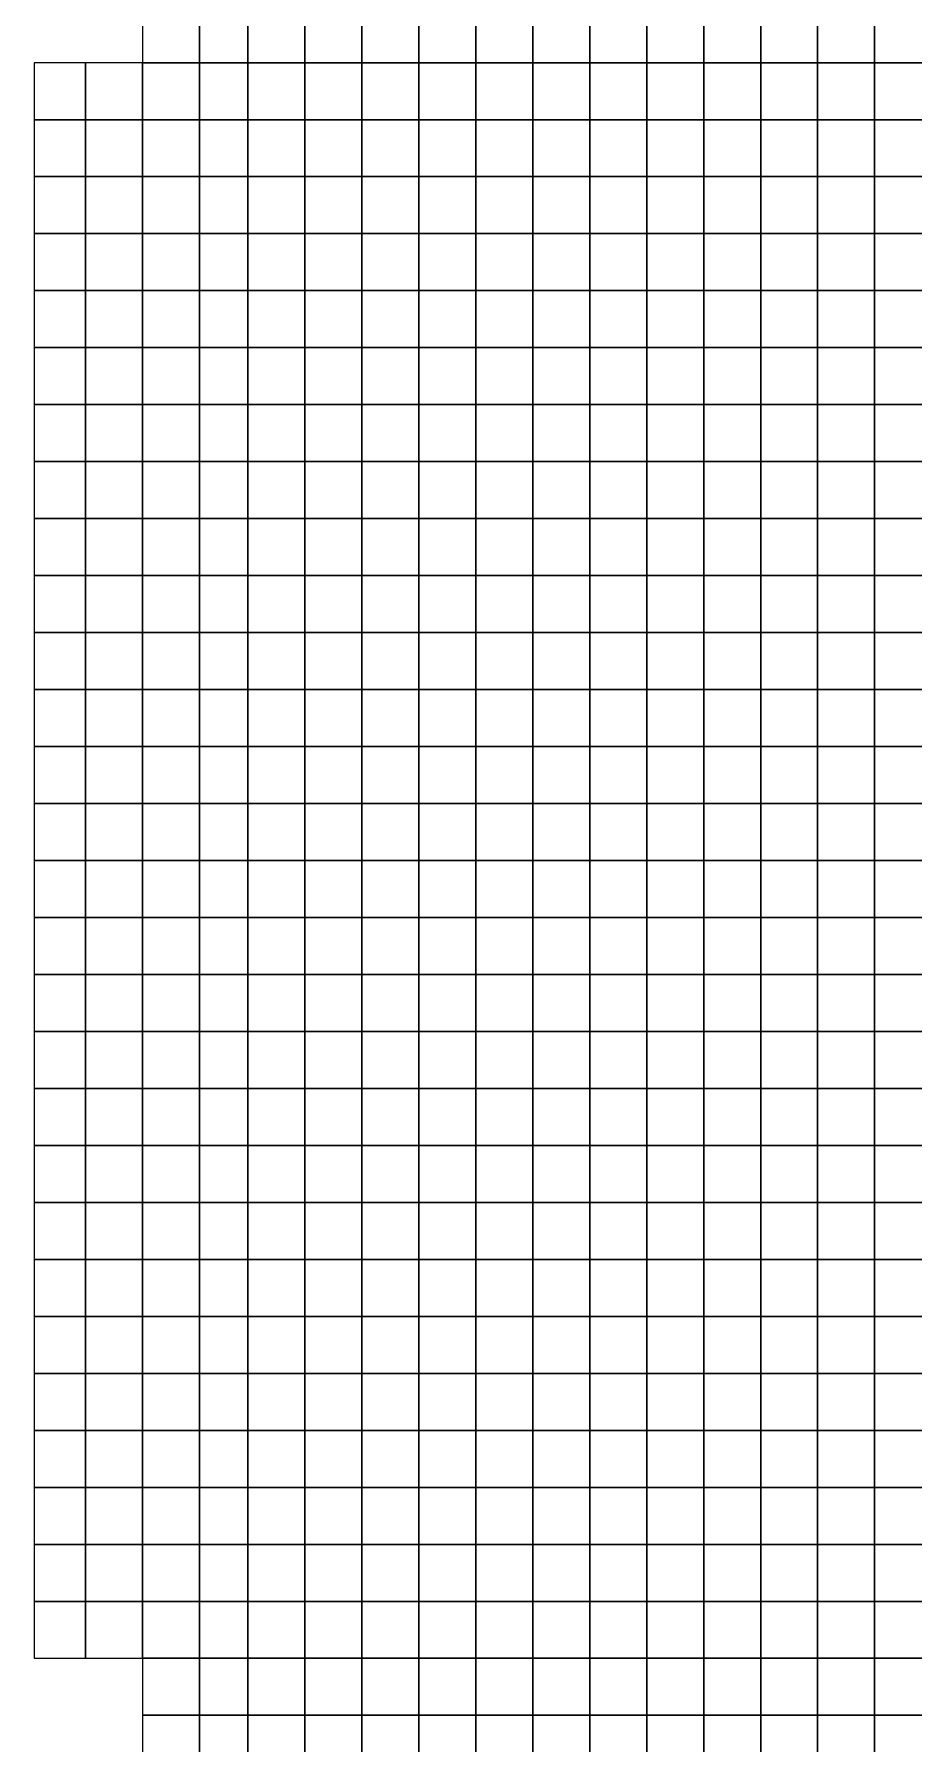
# Model space of a CAD drawing. Extents: x -2.8 to 74.5, y -0.2 to 18.4.
# Drawn here: x -0.18 to 2.91, y 5.9 to 11.9 of the extents above; entities that cross this region are included whole.
import ezdxf

# ---------------------------------------------------------------- set-up
doc = ezdxf.new("R2010")
doc.units = 0
doc.header["$MEASUREMENT"] = 0
doc.layers.add('layer_elements', color=7, linetype='Continuous')

msp = doc.modelspace()

# ---------------------------------------------------------------- linework, layer by layer
at = {"layer": 'layer_elements', "color": 40, "true_color": 0xffdc37}
for points in [[(0.2, 11.8), (0.4, 11.8, 0), (0.4, 12, 0), (0.2, 12)], [(0.77, 11.8), (0.97, 11.8), (0.97, 12), (0.77, 12)], [(0.57, 11.6), (0.77, 11.6), (0.77, 11.8), (0.57, 11.8)], [(0.77, 11.6), (0.97, 11.6), (0.97, 11.8), (0.77, 11.8)], [(0.57, 11.4), (0.77, 11.4), (0.77, 11.6), (0.57, 11.6)], [(0.2, 11.2), (0.4, 11.2), (0.4, 11.4), (0.2, 11.4)], [(0.57, 11.2), (0.77, 11.2), (0.77, 11.4), (0.57, 11.4)], [(0, 6.6), (0.2, 6.6), (0.2, 6.8), (0, 6.8)], [(0.2, 6.6), (0.4, 6.6), (0.4, 6.8), (0.2, 6.8)], [(0.4, 6.6), (0.57, 6.6), (0.57, 6.8), (0.4, 6.8)], [(0.57, 6.4), (0.77, 6.4), (0.77, 6.6), (0.57, 6.6)], [(0.57, 6.2), (0.77, 6.2), (0.77, 6.4), (0.57, 6.4)], [(0.2, 6), (0.4, 6, 0), (0.4, 6.2, 0), (0.2, 6.2)], [(0.57, 6), (0.77, 6), (0.77, 6.2), (0.57, 6.2)], [(0.2, 5.8), (0.4, 5.8, 0), (0.4, 6, 0), (0.2, 6)], [(0.57, 5.8), (0.77, 5.8), (0.77, 6), (0.57, 6)]]:
    msp.add_3dface(points, dxfattribs=at)
at = {"layer": 'layer_elements', "color": 40, "true_color": 0xffa41c}
for points in [[(0.4, 11.8, 0), (0.57, 11.8), (0.57, 12), (0.4, 12, 0)], [(0.57, 11.8), (0.77, 11.8), (0.77, 12), (0.57, 12)], [(0.2, 11.4), (0.4, 11.4), (0.4, 11.6, 0), (0.2, 11.6)], [(0.4, 11.2), (0.57, 11.2), (0.57, 11.4), (0.4, 11.4)], [(0.4, 6.4), (0.57, 6.4), (0.57, 6.6), (0.4, 6.6)], [(0.2, 6.2), (0.4, 6.2, 0), (0.4, 6.4), (0.2, 6.4)], [(0.4, 6, 0), (0.57, 6), (0.57, 6.2), (0.4, 6.2, 0)], [(0.4, 5.8, 0), (0.57, 5.8), (0.57, 6), (0.4, 6, 0)]]:
    msp.add_3dface(points, dxfattribs=at)
at = {"layer": 'layer_elements', "color": 51, "true_color": 0xffff73}
for points in [[(0.97, 11.8), (1.17, 11.8), (1.17, 12), (0.97, 12)], [(0.97, 11.6), (1.17, 11.6), (1.17, 11.8), (0.97, 11.8)], [(1.17, 11.6), (1.37, 11.6), (1.37, 11.8), (1.17, 11.8)], [(0, 11.4), (0.2, 11.4), (0.2, 11.6), (0, 11.6)], [(0.77, 11.4), (0.97, 11.4), (0.97, 11.6), (0.77, 11.6)], [(0.97, 11.4), (1.17, 11.4), (1.17, 11.6), (0.97, 11.6)], [(1.17, 11.4), (1.37, 11.4), (1.37, 11.6), (1.17, 11.6)], [(-0.18, 11.2), (0, 11.2), (0, 11.4), (-0.18, 11.4)], [(0, 11.2), (0.2, 11.2), (0.2, 11.4), (0, 11.4)], [(0.77, 11.2), (0.97, 11.2), (0.97, 11.4), (0.77, 11.4)], [(0.97, 11.2), (1.17, 11.2), (1.17, 11.4), (0.97, 11.4)], [(1.17, 11.2), (1.37, 11.2), (1.37, 11.4), (1.17, 11.4)], [(-0.18, 11), (0, 11), (0, 11.2), (-0.18, 11.2)], [(0, 11), (0.2, 11), (0.2, 11.2), (0, 11.2)], [(0.2, 11), (0.4, 11), (0.4, 11.2), (0.2, 11.2)], [(0.4, 11), (0.57, 11), (0.57, 11.2), (0.4, 11.2)], [(0.57, 11), (0.77, 11), (0.77, 11.2), (0.57, 11.2)], [(0.77, 11), (0.97, 11), (0.97, 11.2), (0.77, 11.2)], [(0.97, 11), (1.17, 11), (1.17, 11.2), (0.97, 11.2)], [(0, 10.8), (0.2, 10.8), (0.2, 11), (0, 11)], [(0.2, 10.8), (0.4, 10.8), (0.4, 11), (0.2, 11)], [(0.4, 10.8), (0.57, 10.8), (0.57, 11), (0.4, 11)], [(0.57, 10.8), (0.77, 10.8), (0.77, 11), (0.57, 11)], [(0.77, 10.8), (0.97, 10.8), (0.97, 11), (0.77, 11)], [(0, 7), (0.2, 7), (0.2, 7.2), (0, 7.2)], [(0.2, 7), (0.4, 7), (0.4, 7.2), (0.2, 7.2)], [(0.4, 7), (0.57, 7), (0.57, 7.2), (0.4, 7.2)], [(0.57, 7), (0.77, 7), (0.77, 7.2), (0.57, 7.2)], [(-0.18, 6.8), (0, 6.8), (0, 7), (-0.18, 7)], [(0, 6.8), (0.2, 6.8), (0.2, 7), (0, 7)], [(0.2, 6.8), (0.4, 6.8), (0.4, 7), (0.2, 7)], [(0.4, 6.8), (0.57, 6.8), (0.57, 7), (0.4, 7)], [(0.57, 6.8), (0.77, 6.8), (0.77, 7), (0.57, 7)], [(0.77, 6.8), (0.97, 6.8), (0.97, 7), (0.77, 7)], [(-0.18, 6.6), (0, 6.6), (0, 6.8), (-0.18, 6.8)], [(0.57, 6.6), (0.77, 6.6), (0.77, 6.8), (0.57, 6.8)], [(0.77, 6.6), (0.97, 6.6), (0.97, 6.8), (0.77, 6.8)], [(0.97, 6.6), (1.17, 6.6), (1.17, 6.8), (0.97, 6.8)], [(0, 6.4, 0), (0.2, 6.4), (0.2, 6.6), (0, 6.6)], [(0.77, 6.4), (0.97, 6.4), (0.97, 6.6), (0.77, 6.6)], [(0.97, 6.4), (1.17, 6.4), (1.17, 6.6), (0.97, 6.6)], [(0, 6.2), (0.2, 6.2), (0.2, 6.4), (0, 6.4, 0)], [(0.77, 6.2), (0.97, 6.2), (0.97, 6.4), (0.77, 6.4)], [(0.97, 6.2), (1.17, 6.2), (1.17, 6.4), (0.97, 6.4)], [(0.77, 6), (0.97, 6), (0.97, 6.2), (0.77, 6.2)], [(0.97, 6), (1.17, 6), (1.17, 6.2), (0.97, 6.2)], [(0.77, 5.8), (0.97, 5.8), (0.97, 6), (0.77, 6)], [(0.97, 5.8), (1.17, 5.8), (1.17, 6), (0.97, 6)]]:
    msp.add_3dface(points, dxfattribs=at)
at = {"layer": 'layer_elements', "color": 171, "true_color": 0x8080ff}
for points in [[(1.17, 11.8), (1.37, 11.8), (1.37, 12), (1.17, 12)], [(1.37, 11.8), (1.57, 11.8), (1.57, 12), (1.37, 12)], [(1.57, 11.8), (1.77, 11.8), (1.77, 12), (1.57, 12)], [(1.77, 11.8), (1.97, 11.8), (1.97, 12), (1.77, 12)], [(1.97, 11.8), (2.17, 11.8), (2.17, 12), (1.97, 12)], [(2.17, 11.8), (2.37, 11.8), (2.37, 12), (2.17, 12)], [(2.37, 11.8), (2.57, 11.8), (2.57, 12), (2.37, 12)], [(2.57, 11.8), (2.77, 11.8), (2.77, 12), (2.57, 12)], [(2.77, 11.8), (2.97, 11.8), (2.97, 12), (2.77, 12)], [(-0.18, 11.6, 0), (0, 11.6), (0, 11.8), (-0.18, 11.8)], [(0, 11.6), (0.2, 11.6), (0.2, 11.8), (0, 11.8)], [(1.37, 11.6), (1.57, 11.6), (1.57, 11.8), (1.37, 11.8)], [(1.57, 11.6), (1.77, 11.6), (1.77, 11.8), (1.57, 11.8)], [(1.77, 11.6), (1.97, 11.6), (1.97, 11.8), (1.77, 11.8)], [(1.97, 11.6), (2.17, 11.6), (2.17, 11.8), (1.97, 11.8)], [(2.17, 11.6), (2.37, 11.6), (2.37, 11.8), (2.17, 11.8)], [(2.37, 11.6), (2.57, 11.6), (2.57, 11.8), (2.37, 11.8)], [(2.57, 11.6), (2.77, 11.6), (2.77, 11.8), (2.57, 11.8)], [(2.77, 11.6), (2.97, 11.6), (2.97, 11.8), (2.77, 11.8)], [(-0.18, 11.4), (0, 11.4), (0, 11.6), (-0.18, 11.6, 0)], [(1.37, 11.4), (1.57, 11.4), (1.57, 11.6), (1.37, 11.6)], [(1.57, 11.4), (1.77, 11.4), (1.77, 11.6), (1.57, 11.6)], [(1.77, 11.4), (1.97, 11.4), (1.97, 11.6), (1.77, 11.6)], [(1.97, 11.4), (2.17, 11.4), (2.17, 11.6), (1.97, 11.6)], [(2.17, 11.4), (2.37, 11.4), (2.37, 11.6), (2.17, 11.6)], [(2.37, 11.4), (2.57, 11.4), (2.57, 11.6), (2.37, 11.6)], [(2.57, 11.4), (2.77, 11.4), (2.77, 11.6), (2.57, 11.6)], [(2.77, 11.4), (2.97, 11.4), (2.97, 11.6), (2.77, 11.6)], [(1.37, 11.2), (1.57, 11.2), (1.57, 11.4), (1.37, 11.4)], [(1.57, 11.2), (1.77, 11.2), (1.77, 11.4), (1.57, 11.4)], [(1.77, 11.2), (1.97, 11.2), (1.97, 11.4), (1.77, 11.4)], [(1.97, 11.2), (2.17, 11.2), (2.17, 11.4), (1.97, 11.4)], [(2.17, 11.2), (2.37, 11.2), (2.37, 11.4), (2.17, 11.4)], [(2.37, 11.2), (2.57, 11.2), (2.57, 11.4), (2.37, 11.4)], [(2.57, 11.2), (2.77, 11.2), (2.77, 11.4), (2.57, 11.4)], [(2.77, 11.2), (2.97, 11.2), (2.97, 11.4), (2.77, 11.4)], [(1.17, 11), (1.37, 11), (1.37, 11.2), (1.17, 11.2)], [(1.37, 11), (1.57, 11), (1.57, 11.2), (1.37, 11.2)], [(1.57, 11), (1.77, 11), (1.77, 11.2), (1.57, 11.2)], [(1.77, 11), (1.97, 11), (1.97, 11.2), (1.77, 11.2)], [(1.97, 11), (2.17, 11), (2.17, 11.2), (1.97, 11.2)], [(2.17, 11), (2.37, 11), (2.37, 11.2), (2.17, 11.2)], [(2.37, 11), (2.57, 11), (2.57, 11.2), (2.37, 11.2)], [(2.57, 11), (2.77, 11), (2.77, 11.2), (2.57, 11.2)], [(2.77, 11), (2.97, 11), (2.97, 11.2), (2.77, 11.2)], [(-0.18, 10.8), (0, 10.8), (0, 11), (-0.18, 11)], [(0.97, 10.8), (1.17, 10.8), (1.17, 11), (0.97, 11)], [(1.17, 10.8), (1.37, 10.8), (1.37, 11), (1.17, 11)], [(1.37, 10.8), (1.57, 10.8), (1.57, 11), (1.37, 11)], [(1.57, 10.8), (1.77, 10.8), (1.77, 11), (1.57, 11)], [(1.77, 10.8), (1.97, 10.8), (1.97, 11), (1.77, 11)], [(1.97, 10.8), (2.17, 10.8), (2.17, 11), (1.97, 11)], [(2.17, 10.8), (2.37, 10.8), (2.37, 11), (2.17, 11)], [(2.37, 10.8), (2.57, 10.8), (2.57, 11), (2.37, 11)], [(2.57, 10.8), (2.77, 10.8), (2.77, 11), (2.57, 11)], [(2.77, 10.8), (2.97, 10.8), (2.97, 11), (2.77, 11)], [(-0.18, 10.6), (0, 10.6), (0, 10.8), (-0.18, 10.8)], [(0, 10.6), (0.2, 10.6), (0.2, 10.8), (0, 10.8)], [(0.2, 10.6), (0.4, 10.6), (0.4, 10.8), (0.2, 10.8)], [(0.4, 10.6), (0.57, 10.6), (0.57, 10.8), (0.4, 10.8)], [(0.57, 10.6), (0.77, 10.6), (0.77, 10.8), (0.57, 10.8)], [(0.77, 10.6), (0.97, 10.6), (0.97, 10.8), (0.77, 10.8)], [(0.97, 10.6), (1.17, 10.6), (1.17, 10.8), (0.97, 10.8)], [(1.17, 10.6), (1.37, 10.6), (1.37, 10.8), (1.17, 10.8)], [(1.37, 10.6), (1.57, 10.6), (1.57, 10.8), (1.37, 10.8)], [(1.57, 10.6), (1.77, 10.6), (1.77, 10.8), (1.57, 10.8)], [(1.77, 10.6), (1.97, 10.6), (1.97, 10.8), (1.77, 10.8)], [(1.97, 10.6), (2.17, 10.6), (2.17, 10.8), (1.97, 10.8)], [(2.17, 10.6), (2.37, 10.6), (2.37, 10.8), (2.17, 10.8)], [(2.37, 10.6), (2.57, 10.6), (2.57, 10.8), (2.37, 10.8)], [(2.57, 10.6), (2.77, 10.6), (2.77, 10.8), (2.57, 10.8)], [(2.77, 10.6), (2.97, 10.6), (2.97, 10.8), (2.77, 10.8)], [(-0.18, 10.4), (0, 10.4), (0, 10.6), (-0.18, 10.6)], [(0, 10.4), (0.2, 10.4), (0.2, 10.6), (0, 10.6)], [(0.2, 10.4), (0.4, 10.4), (0.4, 10.6), (0.2, 10.6)], [(0.4, 10.4), (0.57, 10.4), (0.57, 10.6), (0.4, 10.6)], [(0.57, 10.4), (0.77, 10.4), (0.77, 10.6), (0.57, 10.6)], [(0.77, 10.4), (0.97, 10.4), (0.97, 10.6), (0.77, 10.6)], [(0.97, 10.4), (1.17, 10.4), (1.17, 10.6), (0.97, 10.6)], [(1.17, 10.4), (1.37, 10.4), (1.37, 10.6), (1.17, 10.6)], [(1.37, 10.4), (1.57, 10.4), (1.57, 10.6), (1.37, 10.6)], [(1.57, 10.4), (1.77, 10.4), (1.77, 10.6), (1.57, 10.6)], [(1.77, 10.4), (1.97, 10.4), (1.97, 10.6), (1.77, 10.6)], [(1.97, 10.4), (2.17, 10.4), (2.17, 10.6), (1.97, 10.6)], [(2.17, 10.4), (2.37, 10.4), (2.37, 10.6), (2.17, 10.6)], [(2.37, 10.4), (2.57, 10.4), (2.57, 10.6), (2.37, 10.6)], [(2.57, 10.4), (2.77, 10.4), (2.77, 10.6), (2.57, 10.6)], [(2.77, 10.4), (2.97, 10.4), (2.97, 10.6), (2.77, 10.6)], [(-0.18, 10.2), (0, 10.2), (0, 10.4), (-0.18, 10.4)], [(0, 10.2), (0.2, 10.2), (0.2, 10.4), (0, 10.4)], [(0.2, 10.2), (0.4, 10.2), (0.4, 10.4), (0.2, 10.4)], [(0.4, 10.2), (0.57, 10.2), (0.57, 10.4), (0.4, 10.4)], [(0.57, 10.2), (0.77, 10.2), (0.77, 10.4), (0.57, 10.4)], [(0.77, 10.2), (0.97, 10.2), (0.97, 10.4), (0.77, 10.4)], [(0.97, 10.2), (1.17, 10.2), (1.17, 10.4), (0.97, 10.4)], [(1.17, 10.2), (1.37, 10.2), (1.37, 10.4), (1.17, 10.4)], [(1.37, 10.2), (1.57, 10.2), (1.57, 10.4), (1.37, 10.4)], [(1.57, 10.2), (1.77, 10.2), (1.77, 10.4), (1.57, 10.4)], [(1.77, 10.2), (1.97, 10.2), (1.97, 10.4), (1.77, 10.4)], [(1.97, 10.2), (2.17, 10.2), (2.17, 10.4), (1.97, 10.4)], [(2.17, 10.2), (2.37, 10.2), (2.37, 10.4), (2.17, 10.4)], [(2.37, 10.2), (2.57, 10.2), (2.57, 10.4), (2.37, 10.4)], [(2.57, 10.2), (2.77, 10.2), (2.77, 10.4), (2.57, 10.4)], [(2.77, 10.2), (2.97, 10.2), (2.97, 10.4), (2.77, 10.4)], [(-0.18, 10), (0, 10), (0, 10.2), (-0.18, 10.2)], [(0, 10), (0.2, 10), (0.2, 10.2), (0, 10.2)], [(0.2, 10), (0.4, 10), (0.4, 10.2), (0.2, 10.2)], [(0.4, 10), (0.57, 10), (0.57, 10.2), (0.4, 10.2)], [(0.57, 10), (0.77, 10), (0.77, 10.2), (0.57, 10.2)], [(0.77, 10), (0.97, 10), (0.97, 10.2), (0.77, 10.2)], [(0.97, 10), (1.17, 10), (1.17, 10.2), (0.97, 10.2)], [(1.17, 10), (1.37, 10), (1.37, 10.2), (1.17, 10.2)], [(1.37, 10), (1.57, 10), (1.57, 10.2), (1.37, 10.2)], [(1.57, 10), (1.77, 10), (1.77, 10.2), (1.57, 10.2)], [(1.77, 10), (1.97, 10), (1.97, 10.2), (1.77, 10.2)], [(1.97, 10), (2.17, 10), (2.17, 10.2), (1.97, 10.2)], [(2.17, 10), (2.37, 10), (2.37, 10.2), (2.17, 10.2)], [(2.37, 10), (2.57, 10), (2.57, 10.2), (2.37, 10.2)], [(2.57, 10), (2.77, 10), (2.77, 10.2), (2.57, 10.2)], [(2.77, 10), (2.97, 10), (2.97, 10.2), (2.77, 10.2)], [(-0.18, 9.8), (0, 9.8), (0, 10), (-0.18, 10)], [(0, 9.8), (0.2, 9.8), (0.2, 10), (0, 10)], [(0.2, 9.8), (0.4, 9.8), (0.4, 10), (0.2, 10)], [(0.4, 9.8), (0.57, 9.8), (0.57, 10), (0.4, 10)], [(0.57, 9.8), (0.77, 9.8), (0.77, 10), (0.57, 10)], [(0.77, 9.8), (0.97, 9.8), (0.97, 10), (0.77, 10)], [(0.97, 9.8), (1.17, 9.8), (1.17, 10), (0.97, 10)], [(1.17, 9.8), (1.37, 9.8), (1.37, 10), (1.17, 10)], [(1.37, 9.8), (1.57, 9.8), (1.57, 10), (1.37, 10)], [(1.57, 9.8), (1.77, 9.8), (1.77, 10), (1.57, 10)], [(1.77, 9.8), (1.97, 9.8), (1.97, 10), (1.77, 10)], [(1.97, 9.8), (2.17, 9.8), (2.17, 10), (1.97, 10)], [(2.17, 9.8), (2.37, 9.8), (2.37, 10), (2.17, 10)], [(2.37, 9.8), (2.57, 9.8), (2.57, 10), (2.37, 10)], [(2.57, 9.8), (2.77, 9.8), (2.77, 10), (2.57, 10)], [(2.77, 9.8), (2.97, 9.8), (2.97, 10), (2.77, 10)], [(-0.18, 9.6), (0, 9.6), (0, 9.8), (-0.18, 9.8)], [(0, 9.6), (0.2, 9.6), (0.2, 9.8), (0, 9.8)], [(0.2, 9.6), (0.4, 9.6), (0.4, 9.8), (0.2, 9.8)], [(0.4, 9.6), (0.57, 9.6), (0.57, 9.8), (0.4, 9.8)], [(0.57, 9.6), (0.77, 9.6), (0.77, 9.8), (0.57, 9.8)], [(0.77, 9.6), (0.97, 9.6), (0.97, 9.8), (0.77, 9.8)], [(0.97, 9.6), (1.17, 9.6), (1.17, 9.8), (0.97, 9.8)], [(1.17, 9.6), (1.37, 9.6), (1.37, 9.8), (1.17, 9.8)], [(1.37, 9.6), (1.57, 9.6), (1.57, 9.8), (1.37, 9.8)], [(1.57, 9.6), (1.77, 9.6), (1.77, 9.8), (1.57, 9.8)], [(1.77, 9.6), (1.97, 9.6), (1.97, 9.8), (1.77, 9.8)], [(1.97, 9.6), (2.17, 9.6), (2.17, 9.8), (1.97, 9.8)], [(2.17, 9.6), (2.37, 9.6), (2.37, 9.8), (2.17, 9.8)], [(2.37, 9.6), (2.57, 9.6), (2.57, 9.8), (2.37, 9.8)], [(2.57, 9.6), (2.77, 9.6), (2.77, 9.8), (2.57, 9.8)], [(2.77, 9.6), (2.97, 9.6), (2.97, 9.8), (2.77, 9.8)], [(-0.18, 9.4), (0, 9.4), (0, 9.6), (-0.18, 9.6)], [(0, 9.4), (0.2, 9.4), (0.2, 9.6), (0, 9.6)], [(0.2, 9.4), (0.4, 9.4), (0.4, 9.6), (0.2, 9.6)], [(0.4, 9.4), (0.57, 9.4), (0.57, 9.6), (0.4, 9.6)], [(0.57, 9.4), (0.77, 9.4), (0.77, 9.6), (0.57, 9.6)], [(0.77, 9.4), (0.97, 9.4), (0.97, 9.6), (0.77, 9.6)], [(0.97, 9.4), (1.17, 9.4), (1.17, 9.6), (0.97, 9.6)], [(1.17, 9.4), (1.37, 9.4), (1.37, 9.6), (1.17, 9.6)], [(1.37, 9.4), (1.57, 9.4), (1.57, 9.6), (1.37, 9.6)], [(1.57, 9.4), (1.77, 9.4), (1.77, 9.6), (1.57, 9.6)], [(1.77, 9.4), (1.97, 9.4), (1.97, 9.6), (1.77, 9.6)], [(1.97, 9.4), (2.17, 9.4), (2.17, 9.6), (1.97, 9.6)], [(2.17, 9.4), (2.37, 9.4), (2.37, 9.6), (2.17, 9.6)], [(2.37, 9.4), (2.57, 9.4), (2.57, 9.6), (2.37, 9.6)], [(2.57, 9.4), (2.77, 9.4), (2.77, 9.6), (2.57, 9.6)], [(2.77, 9.4), (2.97, 9.4), (2.97, 9.6), (2.77, 9.6)], [(-0.18, 9.2), (0, 9.2), (0, 9.4), (-0.18, 9.4)], [(0, 9.2), (0.2, 9.2), (0.2, 9.4), (0, 9.4)], [(0.2, 9.2), (0.4, 9.2), (0.4, 9.4), (0.2, 9.4)], [(0.4, 9.2), (0.57, 9.2), (0.57, 9.4), (0.4, 9.4)], [(0.57, 9.2), (0.77, 9.2), (0.77, 9.4), (0.57, 9.4)], [(0.77, 9.2), (0.97, 9.2), (0.97, 9.4), (0.77, 9.4)], [(0.97, 9.2), (1.17, 9.2), (1.17, 9.4), (0.97, 9.4)], [(1.17, 9.2), (1.37, 9.2), (1.37, 9.4), (1.17, 9.4)], [(1.37, 9.2), (1.57, 9.2), (1.57, 9.4), (1.37, 9.4)], [(1.57, 9.2), (1.77, 9.2), (1.77, 9.4), (1.57, 9.4)], [(1.77, 9.2), (1.97, 9.2), (1.97, 9.4), (1.77, 9.4)], [(1.97, 9.2), (2.17, 9.2), (2.17, 9.4), (1.97, 9.4)], [(2.17, 9.2), (2.37, 9.2), (2.37, 9.4), (2.17, 9.4)], [(2.37, 9.2), (2.57, 9.2), (2.57, 9.4), (2.37, 9.4)], [(2.57, 9.2), (2.77, 9.2), (2.77, 9.4), (2.57, 9.4)], [(2.77, 9.2), (2.97, 9.2), (2.97, 9.4), (2.77, 9.4)], [(-0.18, 9), (0, 9), (0, 9.2), (-0.18, 9.2)], [(0, 9), (0.2, 9), (0.2, 9.2), (0, 9.2)], [(0.2, 9), (0.4, 9), (0.4, 9.2), (0.2, 9.2)], [(0.4, 9), (0.57, 9), (0.57, 9.2), (0.4, 9.2)], [(0.57, 9), (0.77, 9), (0.77, 9.2), (0.57, 9.2)], [(0.77, 9), (0.97, 9), (0.97, 9.2), (0.77, 9.2)], [(0.97, 9), (1.17, 9), (1.17, 9.2), (0.97, 9.2)], [(1.17, 9), (1.37, 9), (1.37, 9.2), (1.17, 9.2)], [(1.37, 9), (1.57, 9), (1.57, 9.2), (1.37, 9.2)], [(1.57, 9), (1.77, 9), (1.77, 9.2), (1.57, 9.2)], [(1.77, 9), (1.97, 9), (1.97, 9.2), (1.77, 9.2)], [(1.97, 9), (2.17, 9), (2.17, 9.2), (1.97, 9.2)], [(2.17, 9), (2.37, 9), (2.37, 9.2), (2.17, 9.2)], [(2.37, 9), (2.57, 9), (2.57, 9.2), (2.37, 9.2)], [(2.57, 9), (2.77, 9), (2.77, 9.2), (2.57, 9.2)], [(2.77, 9), (2.97, 9), (2.97, 9.2), (2.77, 9.2)], [(-0.18, 8.8), (0, 8.8), (0, 9), (-0.18, 9)], [(0, 8.8), (0.2, 8.8), (0.2, 9), (0, 9)], [(0.2, 8.8), (0.4, 8.8), (0.4, 9), (0.2, 9)], [(0.4, 8.8), (0.57, 8.8), (0.57, 9), (0.4, 9)], [(0.57, 8.8), (0.77, 8.8), (0.77, 9), (0.57, 9)], [(0.77, 8.8), (0.97, 8.8), (0.97, 9), (0.77, 9)], [(0.97, 8.8), (1.17, 8.8), (1.17, 9), (0.97, 9)], [(1.17, 8.8), (1.37, 8.8), (1.37, 9), (1.17, 9)], [(1.37, 8.8), (1.57, 8.8), (1.57, 9), (1.37, 9)], [(1.57, 8.8), (1.77, 8.8), (1.77, 9), (1.57, 9)], [(1.77, 8.8), (1.97, 8.8), (1.97, 9), (1.77, 9)], [(1.97, 8.8), (2.17, 8.8), (2.17, 9), (1.97, 9)], [(2.17, 8.8), (2.37, 8.8), (2.37, 9), (2.17, 9)], [(2.37, 8.8), (2.57, 8.8), (2.57, 9), (2.37, 9)], [(2.57, 8.8), (2.77, 8.8), (2.77, 9), (2.57, 9)], [(2.77, 8.8), (2.97, 8.8), (2.97, 9), (2.77, 9)], [(-0.18, 8.6), (0, 8.6), (0, 8.8), (-0.18, 8.8)], [(0, 8.6), (0.2, 8.6), (0.2, 8.8), (0, 8.8)], [(0.2, 8.6), (0.4, 8.6), (0.4, 8.8), (0.2, 8.8)], [(0.4, 8.6), (0.57, 8.6), (0.57, 8.8), (0.4, 8.8)], [(0.57, 8.6), (0.77, 8.6), (0.77, 8.8), (0.57, 8.8)], [(0.77, 8.6), (0.97, 8.6), (0.97, 8.8), (0.77, 8.8)], [(0.97, 8.6), (1.17, 8.6), (1.17, 8.8), (0.97, 8.8)], [(1.17, 8.6), (1.37, 8.6), (1.37, 8.8), (1.17, 8.8)], [(1.37, 8.6), (1.57, 8.6), (1.57, 8.8), (1.37, 8.8)], [(1.57, 8.6), (1.77, 8.6), (1.77, 8.8), (1.57, 8.8)], [(1.77, 8.6), (1.97, 8.6), (1.97, 8.8), (1.77, 8.8)], [(1.97, 8.6), (2.17, 8.6), (2.17, 8.8), (1.97, 8.8)], [(2.17, 8.6), (2.37, 8.6), (2.37, 8.8), (2.17, 8.8)], [(2.37, 8.6), (2.57, 8.6), (2.57, 8.8), (2.37, 8.8)], [(2.57, 8.6), (2.77, 8.6), (2.77, 8.8), (2.57, 8.8)], [(2.77, 8.6), (2.97, 8.6), (2.97, 8.8), (2.77, 8.8)], [(-0.18, 8.4), (0, 8.4), (0, 8.6), (-0.18, 8.6)], [(0, 8.4), (0.2, 8.4), (0.2, 8.6), (0, 8.6)], [(0.2, 8.4), (0.4, 8.4), (0.4, 8.6), (0.2, 8.6)], [(0.4, 8.4), (0.57, 8.4), (0.57, 8.6), (0.4, 8.6)], [(0.57, 8.4), (0.77, 8.4), (0.77, 8.6), (0.57, 8.6)], [(0.77, 8.4), (0.97, 8.4), (0.97, 8.6), (0.77, 8.6)], [(0.97, 8.4), (1.17, 8.4), (1.17, 8.6), (0.97, 8.6)], [(1.17, 8.4), (1.37, 8.4), (1.37, 8.6), (1.17, 8.6)], [(1.37, 8.4), (1.57, 8.4), (1.57, 8.6), (1.37, 8.6)], [(1.57, 8.4), (1.77, 8.4), (1.77, 8.6), (1.57, 8.6)], [(1.77, 8.4), (1.97, 8.4), (1.97, 8.6), (1.77, 8.6)], [(1.97, 8.4), (2.17, 8.4), (2.17, 8.6), (1.97, 8.6)], [(2.17, 8.4), (2.37, 8.4), (2.37, 8.6), (2.17, 8.6)], [(2.37, 8.4), (2.57, 8.4), (2.57, 8.6), (2.37, 8.6)], [(2.57, 8.4), (2.77, 8.4), (2.77, 8.6), (2.57, 8.6)], [(2.77, 8.4), (2.97, 8.4), (2.97, 8.6), (2.77, 8.6)], [(-0.18, 8.2), (0, 8.2), (0, 8.4), (-0.18, 8.4)], [(0, 8.2), (0.2, 8.2), (0.2, 8.4), (0, 8.4)], [(0.2, 8.2), (0.4, 8.2), (0.4, 8.4), (0.2, 8.4)], [(0.4, 8.2), (0.57, 8.2), (0.57, 8.4), (0.4, 8.4)], [(0.57, 8.2), (0.77, 8.2), (0.77, 8.4), (0.57, 8.4)], [(0.77, 8.2), (0.97, 8.2), (0.97, 8.4), (0.77, 8.4)], [(0.97, 8.2), (1.17, 8.2), (1.17, 8.4), (0.97, 8.4)], [(1.17, 8.2), (1.37, 8.2), (1.37, 8.4), (1.17, 8.4)], [(1.37, 8.2), (1.57, 8.2), (1.57, 8.4), (1.37, 8.4)], [(1.57, 8.2), (1.77, 8.2), (1.77, 8.4), (1.57, 8.4)], [(1.77, 8.2), (1.97, 8.2), (1.97, 8.4), (1.77, 8.4)], [(1.97, 8.2), (2.17, 8.2), (2.17, 8.4), (1.97, 8.4)], [(2.17, 8.2), (2.37, 8.2), (2.37, 8.4), (2.17, 8.4)], [(2.37, 8.2), (2.57, 8.2), (2.57, 8.4), (2.37, 8.4)], [(2.57, 8.2), (2.77, 8.2), (2.77, 8.4), (2.57, 8.4)], [(2.77, 8.2), (2.97, 8.2), (2.97, 8.4), (2.77, 8.4)], [(-0.18, 8), (0, 8), (0, 8.2), (-0.18, 8.2)], [(0, 8), (0.2, 8), (0.2, 8.2), (0, 8.2)], [(0.2, 8), (0.4, 8), (0.4, 8.2), (0.2, 8.2)], [(0.4, 8), (0.57, 8), (0.57, 8.2), (0.4, 8.2)], [(0.57, 8), (0.77, 8), (0.77, 8.2), (0.57, 8.2)], [(0.77, 8), (0.97, 8), (0.97, 8.2), (0.77, 8.2)], [(0.97, 8), (1.17, 8), (1.17, 8.2), (0.97, 8.2)], [(1.17, 8), (1.37, 8), (1.37, 8.2), (1.17, 8.2)], [(1.37, 8), (1.57, 8), (1.57, 8.2), (1.37, 8.2)], [(1.57, 8), (1.77, 8), (1.77, 8.2), (1.57, 8.2)], [(1.77, 8), (1.97, 8), (1.97, 8.2), (1.77, 8.2)], [(1.97, 8), (2.17, 8), (2.17, 8.2), (1.97, 8.2)], [(2.17, 8), (2.37, 8), (2.37, 8.2), (2.17, 8.2)], [(2.37, 8), (2.57, 8), (2.57, 8.2), (2.37, 8.2)], [(2.57, 8), (2.77, 8), (2.77, 8.2), (2.57, 8.2)], [(2.77, 8), (2.97, 8), (2.97, 8.2), (2.77, 8.2)], [(-0.18, 7.8), (0, 7.8), (0, 8), (-0.18, 8)], [(0, 7.8), (0.2, 7.8), (0.2, 8), (0, 8)], [(0.2, 7.8), (0.4, 7.8), (0.4, 8), (0.2, 8)], [(0.4, 7.8), (0.57, 7.8), (0.57, 8), (0.4, 8)], [(0.57, 7.8), (0.77, 7.8), (0.77, 8), (0.57, 8)], [(0.77, 7.8), (0.97, 7.8), (0.97, 8), (0.77, 8)], [(0.97, 7.8), (1.17, 7.8), (1.17, 8), (0.97, 8)], [(1.17, 7.8), (1.37, 7.8), (1.37, 8), (1.17, 8)], [(1.37, 7.8), (1.57, 7.8), (1.57, 8), (1.37, 8)], [(1.57, 7.8), (1.77, 7.8), (1.77, 8), (1.57, 8)], [(1.77, 7.8), (1.97, 7.8), (1.97, 8), (1.77, 8)], [(1.97, 7.8), (2.17, 7.8), (2.17, 8), (1.97, 8)], [(2.17, 7.8), (2.37, 7.8), (2.37, 8), (2.17, 8)], [(2.37, 7.8), (2.57, 7.8), (2.57, 8), (2.37, 8)], [(2.57, 7.8), (2.77, 7.8), (2.77, 8), (2.57, 8)], [(2.77, 7.8), (2.97, 7.8), (2.97, 8), (2.77, 8)], [(-0.18, 7.6), (0, 7.6), (0, 7.8), (-0.18, 7.8)], [(0, 7.6), (0.2, 7.6), (0.2, 7.8), (0, 7.8)], [(0.2, 7.6), (0.4, 7.6), (0.4, 7.8), (0.2, 7.8)], [(0.4, 7.6), (0.57, 7.6), (0.57, 7.8), (0.4, 7.8)], [(0.57, 7.6), (0.77, 7.6), (0.77, 7.8), (0.57, 7.8)], [(0.77, 7.6), (0.97, 7.6), (0.97, 7.8), (0.77, 7.8)], [(0.97, 7.6), (1.17, 7.6), (1.17, 7.8), (0.97, 7.8)], [(1.17, 7.6), (1.37, 7.6), (1.37, 7.8), (1.17, 7.8)], [(1.37, 7.6), (1.57, 7.6), (1.57, 7.8), (1.37, 7.8)], [(1.57, 7.6), (1.77, 7.6), (1.77, 7.8), (1.57, 7.8)], [(1.77, 7.6), (1.97, 7.6), (1.97, 7.8), (1.77, 7.8)], [(1.97, 7.6), (2.17, 7.6), (2.17, 7.8), (1.97, 7.8)], [(2.17, 7.6), (2.37, 7.6), (2.37, 7.8), (2.17, 7.8)], [(2.37, 7.6), (2.57, 7.6), (2.57, 7.8), (2.37, 7.8)], [(2.57, 7.6), (2.77, 7.6), (2.77, 7.8), (2.57, 7.8)], [(2.77, 7.6), (2.97, 7.6), (2.97, 7.8), (2.77, 7.8)], [(-0.18, 7.4), (0, 7.4), (0, 7.6), (-0.18, 7.6)], [(0, 7.4), (0.2, 7.4), (0.2, 7.6), (0, 7.6)], [(0.2, 7.4), (0.4, 7.4), (0.4, 7.6), (0.2, 7.6)], [(0.4, 7.4), (0.57, 7.4), (0.57, 7.6), (0.4, 7.6)], [(0.57, 7.4), (0.77, 7.4), (0.77, 7.6), (0.57, 7.6)], [(0.77, 7.4), (0.97, 7.4), (0.97, 7.6), (0.77, 7.6)], [(0.97, 7.4), (1.17, 7.4), (1.17, 7.6), (0.97, 7.6)], [(1.17, 7.4), (1.37, 7.4), (1.37, 7.6), (1.17, 7.6)], [(1.37, 7.4), (1.57, 7.4), (1.57, 7.6), (1.37, 7.6)], [(1.57, 7.4), (1.77, 7.4), (1.77, 7.6), (1.57, 7.6)], [(1.77, 7.4), (1.97, 7.4), (1.97, 7.6), (1.77, 7.6)], [(1.97, 7.4), (2.17, 7.4), (2.17, 7.6), (1.97, 7.6)], [(2.17, 7.4), (2.37, 7.4), (2.37, 7.6), (2.17, 7.6)], [(2.37, 7.4), (2.57, 7.4), (2.57, 7.6), (2.37, 7.6)], [(2.57, 7.4), (2.77, 7.4), (2.77, 7.6), (2.57, 7.6)], [(2.77, 7.4), (2.97, 7.4), (2.97, 7.6), (2.77, 7.6)], [(-0.18, 7.2), (0, 7.2), (0, 7.4), (-0.18, 7.4)], [(0, 7.2), (0.2, 7.2), (0.2, 7.4), (0, 7.4)], [(0.2, 7.2), (0.4, 7.2), (0.4, 7.4), (0.2, 7.4)], [(0.4, 7.2), (0.57, 7.2), (0.57, 7.4), (0.4, 7.4)], [(0.57, 7.2), (0.77, 7.2), (0.77, 7.4), (0.57, 7.4)], [(0.77, 7.2), (0.97, 7.2), (0.97, 7.4), (0.77, 7.4)], [(0.97, 7.2), (1.17, 7.2), (1.17, 7.4), (0.97, 7.4)], [(1.17, 7.2), (1.37, 7.2), (1.37, 7.4), (1.17, 7.4)], [(1.37, 7.2), (1.57, 7.2), (1.57, 7.4), (1.37, 7.4)], [(1.57, 7.2), (1.77, 7.2), (1.77, 7.4), (1.57, 7.4)], [(1.77, 7.2), (1.97, 7.2), (1.97, 7.4), (1.77, 7.4)], [(1.97, 7.2), (2.17, 7.2), (2.17, 7.4), (1.97, 7.4)], [(2.17, 7.2), (2.37, 7.2), (2.37, 7.4), (2.17, 7.4)], [(2.37, 7.2), (2.57, 7.2), (2.57, 7.4), (2.37, 7.4)], [(2.57, 7.2), (2.77, 7.2), (2.77, 7.4), (2.57, 7.4)], [(2.77, 7.2), (2.97, 7.2), (2.97, 7.4), (2.77, 7.4)], [(-0.18, 7), (0, 7), (0, 7.2), (-0.18, 7.2)], [(0.77, 7), (0.97, 7), (0.97, 7.2), (0.77, 7.2)], [(0.97, 7), (1.17, 7), (1.17, 7.2), (0.97, 7.2)], [(1.17, 7), (1.37, 7), (1.37, 7.2), (1.17, 7.2)], [(1.37, 7), (1.57, 7), (1.57, 7.2), (1.37, 7.2)], [(1.57, 7), (1.77, 7), (1.77, 7.2), (1.57, 7.2)], [(1.77, 7), (1.97, 7), (1.97, 7.2), (1.77, 7.2)], [(1.97, 7), (2.17, 7), (2.17, 7.2), (1.97, 7.2)], [(2.17, 7), (2.37, 7), (2.37, 7.2), (2.17, 7.2)], [(2.37, 7), (2.57, 7), (2.57, 7.2), (2.37, 7.2)], [(2.57, 7), (2.77, 7), (2.77, 7.2), (2.57, 7.2)], [(2.77, 7), (2.97, 7), (2.97, 7.2), (2.77, 7.2)], [(0.97, 6.8), (1.17, 6.8), (1.17, 7), (0.97, 7)], [(1.17, 6.8), (1.37, 6.8), (1.37, 7), (1.17, 7)], [(1.37, 6.8), (1.57, 6.8), (1.57, 7), (1.37, 7)], [(1.57, 6.8), (1.77, 6.8), (1.77, 7), (1.57, 7)], [(1.77, 6.8), (1.97, 6.8), (1.97, 7), (1.77, 7)], [(1.97, 6.8), (2.17, 6.8), (2.17, 7), (1.97, 7)], [(2.17, 6.8), (2.37, 6.8), (2.37, 7), (2.17, 7)], [(2.37, 6.8), (2.57, 6.8), (2.57, 7), (2.37, 7)], [(2.57, 6.8), (2.77, 6.8), (2.77, 7), (2.57, 7)], [(2.77, 6.8), (2.97, 6.8), (2.97, 7), (2.77, 7)], [(1.17, 6.6), (1.37, 6.6), (1.37, 6.8), (1.17, 6.8)], [(1.37, 6.6), (1.57, 6.6), (1.57, 6.8), (1.37, 6.8)], [(1.57, 6.6), (1.77, 6.6), (1.77, 6.8), (1.57, 6.8)], [(1.77, 6.6), (1.97, 6.6), (1.97, 6.8), (1.77, 6.8)], [(1.97, 6.6), (2.17, 6.6), (2.17, 6.8), (1.97, 6.8)], [(2.17, 6.6), (2.37, 6.6), (2.37, 6.8), (2.17, 6.8)], [(2.37, 6.6), (2.57, 6.6), (2.57, 6.8), (2.37, 6.8)], [(2.57, 6.6), (2.77, 6.6), (2.77, 6.8), (2.57, 6.8)], [(2.77, 6.6), (2.97, 6.6), (2.97, 6.8), (2.77, 6.8)], [(-0.18, 6.4), (0, 6.4, 0), (0, 6.6), (-0.18, 6.6)], [(1.17, 6.4), (1.37, 6.4), (1.37, 6.6), (1.17, 6.6)], [(1.37, 6.4), (1.57, 6.4), (1.57, 6.6), (1.37, 6.6)], [(1.57, 6.4), (1.77, 6.4), (1.77, 6.6), (1.57, 6.6)], [(1.77, 6.4), (1.97, 6.4), (1.97, 6.6), (1.77, 6.6)], [(1.97, 6.4), (2.17, 6.4), (2.17, 6.6), (1.97, 6.6)], [(2.17, 6.4), (2.37, 6.4), (2.37, 6.6), (2.17, 6.6)], [(2.37, 6.4), (2.57, 6.4), (2.57, 6.6), (2.37, 6.6)], [(2.57, 6.4), (2.77, 6.4), (2.77, 6.6), (2.57, 6.6)], [(2.77, 6.4), (2.97, 6.4), (2.97, 6.6), (2.77, 6.6)], [(-0.18, 6.2), (0, 6.2), (0, 6.4, 0), (-0.18, 6.4)], [(1.17, 6.2), (1.37, 6.2), (1.37, 6.4), (1.17, 6.4)], [(1.37, 6.2), (1.57, 6.2), (1.57, 6.4), (1.37, 6.4)], [(1.57, 6.2), (1.77, 6.2), (1.77, 6.4), (1.57, 6.4)], [(1.77, 6.2), (1.97, 6.2), (1.97, 6.4), (1.77, 6.4)], [(1.97, 6.2), (2.17, 6.2), (2.17, 6.4), (1.97, 6.4)], [(2.17, 6.2), (2.37, 6.2), (2.37, 6.4), (2.17, 6.4)], [(2.37, 6.2), (2.57, 6.2), (2.57, 6.4), (2.37, 6.4)], [(2.57, 6.2), (2.77, 6.2), (2.77, 6.4), (2.57, 6.4)], [(2.77, 6.2), (2.97, 6.2), (2.97, 6.4), (2.77, 6.4)], [(1.17, 6), (1.37, 6), (1.37, 6.2), (1.17, 6.2)], [(1.37, 6), (1.57, 6), (1.57, 6.2), (1.37, 6.2)], [(1.57, 6), (1.77, 6), (1.77, 6.2), (1.57, 6.2)], [(1.77, 6), (1.97, 6), (1.97, 6.2), (1.77, 6.2)], [(1.97, 6), (2.17, 6), (2.17, 6.2), (1.97, 6.2)], [(2.17, 6), (2.37, 6), (2.37, 6.2), (2.17, 6.2)], [(2.37, 6), (2.57, 6), (2.57, 6.2), (2.37, 6.2)], [(2.57, 6), (2.77, 6), (2.77, 6.2), (2.57, 6.2)], [(2.77, 6), (2.97, 6), (2.97, 6.2), (2.77, 6.2)], [(1.17, 5.8), (1.37, 5.8), (1.37, 6), (1.17, 6)], [(1.37, 5.8), (1.57, 5.8), (1.57, 6), (1.37, 6)], [(1.57, 5.8), (1.77, 5.8), (1.77, 6), (1.57, 6)], [(1.77, 5.8), (1.97, 5.8), (1.97, 6), (1.77, 6)], [(1.97, 5.8), (2.17, 5.8), (2.17, 6), (1.97, 6)], [(2.17, 5.8), (2.37, 5.8), (2.37, 6), (2.17, 6)], [(2.37, 5.8), (2.57, 5.8), (2.57, 6), (2.37, 6)], [(2.57, 5.8), (2.77, 5.8), (2.77, 6), (2.57, 6)], [(2.77, 5.8), (2.97, 5.8), (2.97, 6), (2.77, 6)]]:
    msp.add_3dface(points, dxfattribs=at)
at = {"layer": 'layer_elements', "color": 30, "true_color": 0xff6600}
for points in [[(0.2, 11.6), (0.4, 11.6, 0), (0.4, 11.8, 0), (0.2, 11.8)], [(0.4, 11.6, 0), (0.57, 11.6), (0.57, 11.8), (0.4, 11.8, 0)], [(0.4, 11.4), (0.57, 11.4), (0.57, 11.6), (0.4, 11.6, 0)], [(0.2, 6.4), (0.4, 6.4), (0.4, 6.6), (0.2, 6.6)], [(0.4, 6.2, 0), (0.57, 6.2), (0.57, 6.4), (0.4, 6.4)]]:
    msp.add_3dface(points, dxfattribs=at)

doc.saveas('drawing.dxf')
